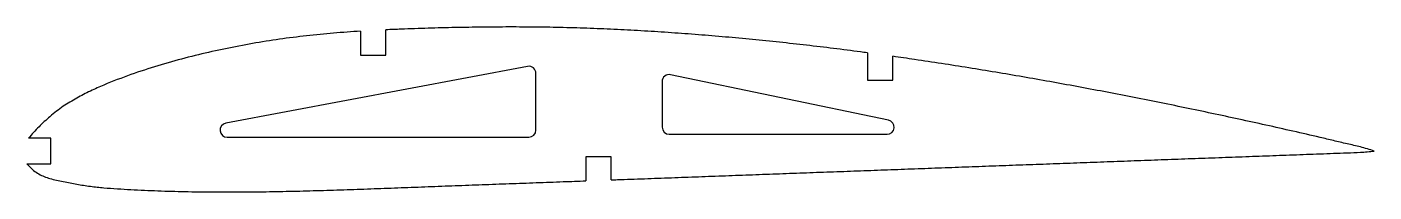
# Model space of a CAD drawing. Header units: inches. Extents: x 21.4 to 30.97, y 15.79 to 16.96.
import ezdxf

# ---------------------------------------------------------------- set-up
doc = ezdxf.new("R2010")
doc.units = ezdxf.units.IN
doc.header["$LTSCALE"] = 1.7325
doc.header["$MEASUREMENT"] = 0
doc.layers.get('0').update_dxf_attribs({"linetype": 'CONTINUOUS'})

msp = doc.modelspace()

# ---------------------------------------------------------------- linework, layer by layer
at = {"color": 1, "linetype": 'CONTINUOUS'}
for p, q in [((23.7662, 16.9274), (23.7662, 16.7574)), ((23.9462, 16.7574), (23.9462, 16.9372)), ((23.7662, 16.7574), (23.9462, 16.7574)), ((27.3662, 16.7742), (27.3662, 16.5793)), ((27.5462, 16.5793), (27.5462, 16.7493)), ((24.9527, 16.6779), (22.8084, 16.2751)), ((25.0119, 16.2259), (25.0119, 16.6287)), ((25.9085, 16.5698), (25.9085, 16.2467)), ((27.5168, 16.2957), (25.9687, 16.6187)), ((27.3662, 16.5793), (27.5462, 16.5793)), ((22.8176, 16.1759), (24.9619, 16.1759)), ((25.9585, 16.1967), (27.5066, 16.1967)), ((21.5657, 16.1678), (21.4077, 16.1678)), ((21.5657, 15.9878), (21.5657, 16.1678)), ((21.3957, 15.9878), (21.5657, 15.9878)), ((25.3662, 16.0363), (25.3662, 15.8663)), ((25.5462, 16.0363), (25.3662, 16.0363)), ((25.5462, 15.8729), (25.5462, 16.0363))]:
    msp.add_line(p, q, dxfattribs=at)
for centre, start, end in [((24.9619, 16.6287), 0, 100.63877), ((25.9585, 16.5698), 78.21182, 180), ((22.8176, 16.2259), 100.63877, 270), ((27.5066, 16.2467), 270, 78.21182), ((24.9619, 16.2259), 270, 360), ((25.9585, 16.2467), 180, 270)]:
    msp.add_arc(centre, 0.05, start, end, dxfattribs=at)
for points, knots in [([(27.3662, 16.7742), (27.3502, 16.7763), (27.2702, 16.787), (27.1263, 16.8054), (26.9343, 16.8282), (26.7422, 16.8494), (26.5502, 16.8688), (26.3582, 16.8865), (26.1662, 16.9025), (25.9742, 16.9167), (25.7822, 16.9291), (25.5902, 16.9394), (25.3982, 16.9476), (25.2062, 16.9534), (25.0142, 16.9568), (24.8222, 16.9578), (24.6301, 16.9566), (24.4381, 16.9535), (24.2461, 16.9486), (24.0821, 16.9431), (23.9821, 16.9389), (23.9462, 16.9372)], [0, 0, 0, 0, 0.014123, 0.070576, 0.126969, 0.183304, 0.239587, 0.295822, 0.352012, 0.408162, 0.464275, 0.520353, 0.5764, 0.632423, 0.688429, 0.744426, 0.800424, 0.856429, 0.912444, 0.968473, 1, 1, 1, 1]), ([(23.7662, 16.9274), (23.7341, 16.9254), (23.6381, 16.919), (23.4779, 16.9056), (23.2858, 16.8844), (23.0937, 16.857), (22.9016, 16.8234), (22.7095, 16.7837), (22.5172, 16.7376), (22.3249, 16.6837), (22.1326, 16.6205), (21.9725, 16.5601), (21.8449, 16.5033), (21.7482, 16.4538), (21.6507, 16.395), (21.5606, 16.3264), (21.493, 16.2612), (21.4426, 16.2102), (21.4187, 16.1824), (21.4077, 16.1678)], [0, 0, 0, 0, 0.03798, 0.114037, 0.190292, 0.266846, 0.343784, 0.421175, 0.499129, 0.577854, 0.657623, 0.738798, 0.780324, 0.822943, 0.867344, 0.91505, 0.956644, 0.978412, 1, 1, 1, 1]), ([(30.9662, 16.0778), (30.9346, 16.089), (30.8709, 16.1071), (30.7741, 16.1288), (30.6782, 16.1517), (30.5502, 16.1815), (30.3903, 16.2183), (30.1983, 16.2614), (30.0063, 16.3035), (29.8143, 16.3447), (29.6223, 16.3849), (29.4303, 16.424), (29.2383, 16.4622), (29.0463, 16.4992), (28.8543, 16.5352), (28.6623, 16.57), (28.4702, 16.6037), (28.2782, 16.6363), (28.0862, 16.6677), (27.8942, 16.698), (27.7142, 16.7252), (27.5982, 16.742), (27.5462, 16.7493)], [0, 0, 0, 0, 0.028719, 0.057009, 0.085292, 0.113564, 0.170064, 0.226497, 0.282868, 0.33918, 0.395435, 0.45163, 0.507767, 0.563844, 0.619863, 0.675824, 0.731727, 0.787576, 0.84337, 0.899111, 0.954797, 1, 1, 1, 1]), ([(21.3957, 15.9878), (21.3985, 15.984), (21.4126, 15.9667), (21.4405, 15.941), (21.4909, 15.9068), (21.5625, 15.8792), (21.6539, 15.8608), (21.7498, 15.8417), (21.8459, 15.827), (21.9739, 15.8135), (22.1341, 15.8042), (22.3261, 15.7951), (22.5181, 15.7897), (22.7101, 15.7871), (22.9022, 15.787), (23.0942, 15.789), (23.2862, 15.7928), (23.4782, 15.7978), (23.6702, 15.8039), (23.8622, 15.8107), (24.0542, 15.8179), (24.2462, 15.8253), (24.4382, 15.8325), (24.6302, 15.8395), (24.8222, 15.8466), (25.0142, 15.8535), (25.1955, 15.8601), (25.3128, 15.8644), (25.3662, 15.8663)], [0, 0, 0, 0, 0.003502, 0.01666, 0.02819, 0.048895, 0.073464, 0.097826, 0.122029, 0.146095, 0.194055, 0.241959, 0.289833, 0.337691, 0.385544, 0.4334, 0.481262, 0.529132, 0.577009, 0.624892, 0.672779, 0.720667, 0.768554, 0.81644, 0.864326, 0.912211, 0.960096, 1, 1, 1, 1]), ([(25.5462, 15.8729), (25.5608, 15.8735), (25.6395, 15.8764), (25.7822, 15.8816), (25.9742, 15.8887), (26.1662, 15.8957), (26.3582, 15.9028), (26.5502, 15.9099), (26.7422, 15.9169), (26.9342, 15.924), (27.1262, 15.931), (27.3182, 15.9381), (27.5102, 15.9451), (27.7022, 15.9522), (27.8942, 15.9592), (28.0862, 15.9663), (28.2782, 15.9733), (28.4702, 15.9804), (28.6622, 15.9874), (28.8542, 15.9945), (29.0462, 16.0015), (29.2382, 16.0086), (29.4302, 16.0156), (29.6222, 16.0227), (29.8142, 16.0297), (30.0062, 16.0368), (30.1982, 16.0438), (30.3902, 16.0509), (30.5502, 16.0568), (30.6782, 16.0614), (30.7741, 16.0652), (30.8703, 16.0676), (30.9343, 16.0729), (30.9662, 16.0778)], [0, 0, 0, 0, 0.008118, 0.043539, 0.078961, 0.114383, 0.149805, 0.185227, 0.220649, 0.256071, 0.291493, 0.326914, 0.362336, 0.397758, 0.43318, 0.468602, 0.504024, 0.539445, 0.574867, 0.610289, 0.645711, 0.681133, 0.716555, 0.751977, 0.787398, 0.82282, 0.858242, 0.893664, 0.929086, 0.946797, 0.964508, 0.982219, 1, 1, 1, 1])]:
    msp.add_open_spline(points, degree=3, knots=knots, dxfattribs=at)

doc.saveas('drawing.dxf')
